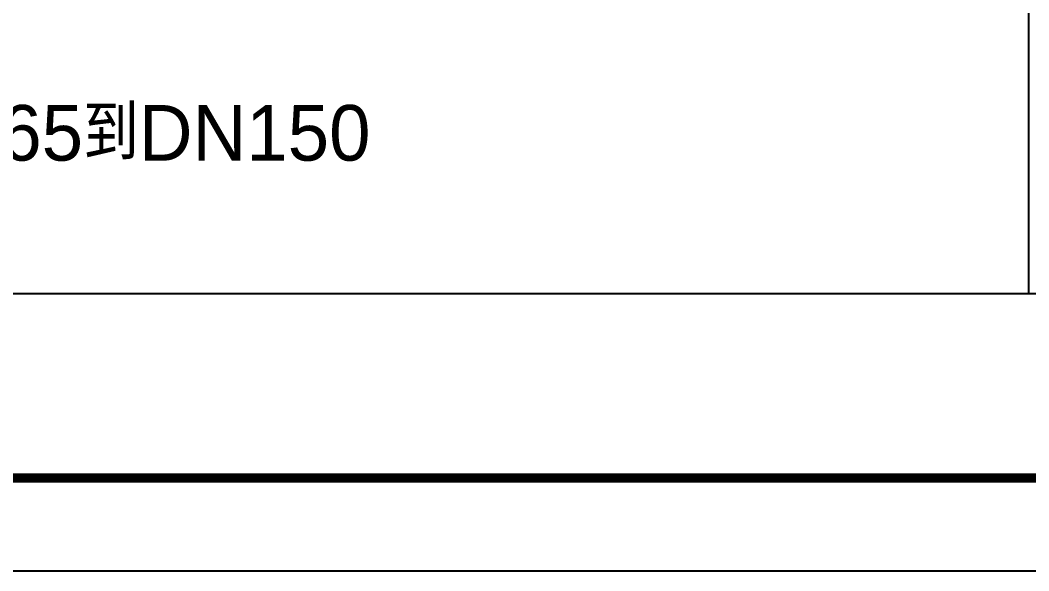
# Model space of a CAD drawing. Extents: x 1382187 to 1725648, y 860327 to 1571294.
# Drawn here: x 1510898 to 1521768, y 1202517 to 1208456 of the extents above; entities that cross this region are included whole.
import ezdxf

# ---------------------------------------------------------------- set-up
doc = ezdxf.new("R2010")
doc.units = 0
doc.header["$LTSCALE"] = 1000
doc.header["$MEASUREMENT"] = 0
doc.layers.add('A-文字', color=3, linetype='Continuous', lineweight=30)
doc.layers.add('bz', color=2, linetype='Continuous')
doc.layers.add('图框', color=140, linetype='Continuous')
doc.styles.add('中西文等高字体', font='HZTXT_E.shx', dxfattribs={"width": 0.7, "height": 4, "bigfont": 'hztxt.shx'})

# ---------------------------------------------------------------- blocks, each defined once
blk = doc.blocks.new('GDGDGRDGDRGDR')
at = {"layer": '图框'}
blk.add_lwpolyline([(148132.8, -148204.2), (190182.8, -148204.2), (190182.8, -118504.2), (148132.8, -118504.2)], close=True, dxfattribs=at)
at = {"layer": '图框', "const_width": 50}
blk.add_lwpolyline([(149382.8, -147704.2), (189682.8, -147704.2), (189682.8, -119004.2), (149382.8, -119004.2)], close=True, dxfattribs=at)

msp = doc.modelspace()

# ---------------------------------------------------------------- linework, layer by layer
at = {"color": 7}
for p, q in [((1521766.8, 1205507.8), (1521766.8, 1222928.1)), ((1521766.8, 1205507.8), (1521766.8, 1222928.1)), ((1521766.8, 1205507.8), (1521766.8, 1222928.1)), ((1497687.3, 1205507.8), (1544504.2, 1205507.8))]:
    msp.add_line(p, q, dxfattribs=at)
at = {"layer": 'A-文字'}
msp.add_lwpolyline([(1474892.5, 1260917.1), (1545496.6, 1260917.1), (1545496.6, 1203515.5), (1474892.5, 1203515.5)], close=True, dxfattribs=at)

# ---------------------------------------------------------------- block references
at = {"xscale": 2, "yscale": 2, "zscale": 2}
msp.add_blockref('GDGDGRDGDRGDR', (1176126.9, 1498925.5), dxfattribs=at)

# ---------------------------------------------------------------- texts
at = {"layer": 'bz', "color": 7, "style": '中西文等高字体'}
msp.add_text('管径从DN65到DN150', height=600, dxfattribs=at).set_placement((1507724.9, 1206940.9))

doc.saveas('drawing.dxf')
